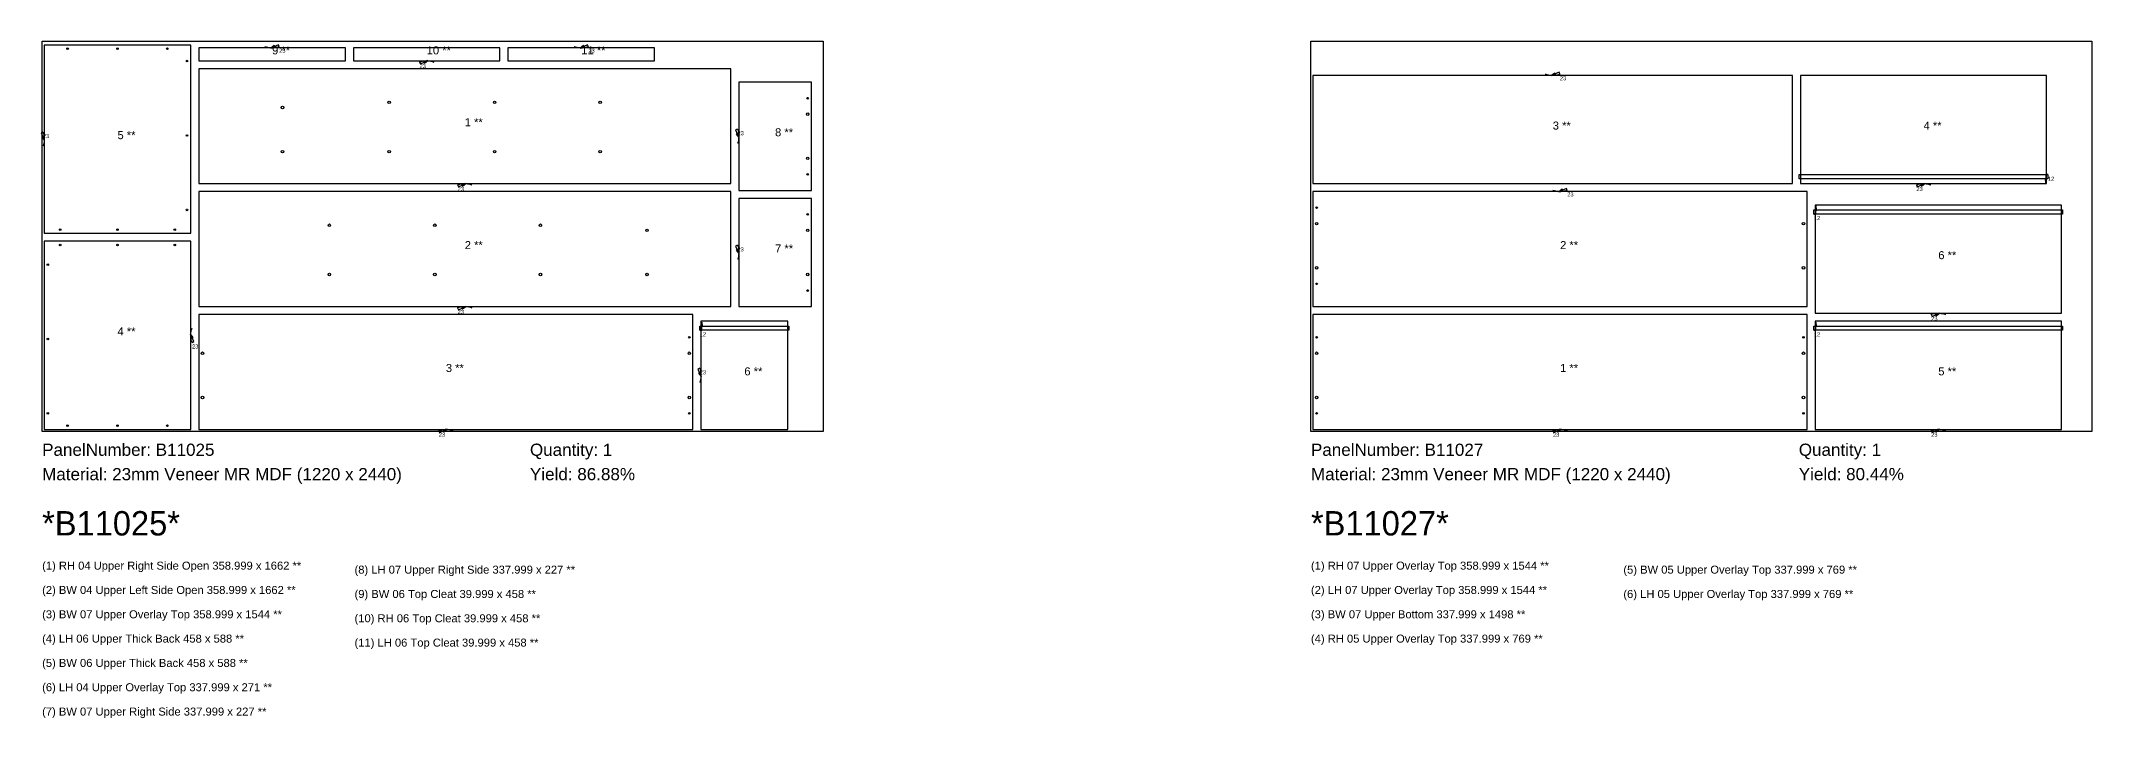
# Model space of a CAD drawing. Header units: inches. Extents: x -5 to 121280, y -1351 to 1225.
# Drawn here: x 47485 to 53892, y -895 to 1220 of the extents above; entities that cross this region are included whole.
import ezdxf

# ---------------------------------------------------------------- set-up
doc = ezdxf.new("R2010")
doc.units = ezdxf.units.IN
doc.header["$MEASUREMENT"] = 0
for name, color, linetype in [('BORDER_Z23P0RT1015', 7, 'Continuous'), ('NESTBORDER_Z23P0', 7, 'Continuous'), ('NESTTEXT', 1, 'Continuous'), ('PLINEDIRECTION', 6, 'Continuous'), ('ROUTE_Z12P0RT1003', 7, 'Continuous'), ('VBORE_Z12P0', 3, 'Continuous'), ('VBORE_Z23P0', 3, 'Continuous')]:
    doc.layers.add(name, color=color, linetype=linetype)
doc.styles.add('BARCODE', font='3of9.TTF', dxfattribs={"height": 3})
doc.styles.get("Standard").update_dxf_attribs({"font": 'arial.ttf'})

msp = doc.modelspace()

# ---------------------------------------------------------------- linework, layer by layer
at = {"layer": 'BORDER_Z23P0RT1015', "color": 2}
for points in [[(47490.3, 935.6, -0.103855), (47494.3, 916.5), (47494.3, 619.4), (47952.3, 619.4), (47952.3, 1207.3), (47494.3, 1207.3), (47494.3, 910.2, -0.103855), (47490.3, 891.1)], [(48228.6, 1202.3, -0.103855), (48209.5, 1198.3), (47977.3, 1198.3), (47977.3, 1158.3), (48435.3, 1158.3), (48435.3, 1198.3), (48203.2, 1198.3, -0.103855), (48184.1, 1202.3)], [(48667.1, 1154.3, -0.103855), (48686.2, 1158.3), (48918.3, 1158.3), (48918.3, 1198.3), (48460.3, 1198.3), (48460.3, 1158.3), (48692.5, 1158.3, -0.103855), (48711.6, 1154.3)], [(49194.6, 1202.3, -0.103855), (49175.5, 1198.3), (48943.3, 1198.3), (48943.3, 1158.3), (49401.3, 1158.3), (49401.3, 1198.3), (49169.2, 1198.3, -0.103855), (49150.1, 1202.3)], [(48786.1, 770.3, -0.103855), (48805.2, 774.3), (49639.3, 774.3), (49639.3, 1133.3), (47977.3, 1133.3), (47977.3, 774.3), (48811.5, 774.3, -0.103855), (48830.6, 770.3)], [(49660.3, 944.6, -0.103855), (49664.3, 925.5), (49664.3, 753.3), (49891.3, 753.3), (49891.3, 1091.3), (49664.3, 1091.3), (49664.3, 919.2, -0.103855), (49660.3, 900.1)], [(52229.6, 1116.3, -0.103855), (52210.5, 1112.3), (51458.3, 1112.3), (51458.3, 774.3), (52956.3, 774.3), (52956.3, 1112.3), (52204.2, 1112.3, -0.103855), (52185.1, 1116.3)], [(53343.6, 770.3, -0.103855), (53362.7, 774.3), (53750.3, 774.3), (53750.3, 1112.3), (52981.3, 1112.3), (52981.3, 774.3), (53369, 774.3, -0.103855), (53388.1, 770.3)], [(48786.1, 386.3, -0.103855), (48805.2, 390.3), (49639.3, 390.3), (49639.3, 749.3), (47977.3, 749.3), (47977.3, 390.3), (48811.5, 390.3, -0.103855), (48830.6, 386.3)], [(49660.3, 581.6, -0.103855), (49664.3, 562.5), (49664.3, 390.3), (49891.3, 390.3), (49891.3, 728.3), (49664.3, 728.3), (49664.3, 556.2, -0.103855), (49660.3, 537.1)], [(52252.6, 753.3, -0.103855), (52233.5, 749.3), (51458.3, 749.3), (51458.3, 390.3), (53002.3, 390.3), (53002.3, 749.3), (52227.2, 749.3, -0.103855), (52208.1, 753.3)], [(53389.6, 365.3, -0.103855), (53408.7, 369.3), (53796.3, 369.3), (53796.3, 707.3), (53027.3, 707.3), (53027.3, 369.3), (53415, 369.3, -0.103855), (53434.1, 365.3)], [(47956.3, 278.1, -0.103855), (47952.3, 297.2), (47952.3, 594.4), (47494.3, 594.4), (47494.3, 6.3), (47952.3, 6.3), (47952.3, 303.5, -0.103855), (47956.3, 322.6)], [(48727.1, 2.4, -0.103855), (48746.2, 6.3), (49521.3, 6.3), (49521.3, 365.3), (47977.3, 365.3), (47977.3, 6.3), (48752.5, 6.3, -0.103855), (48771.6, 2.4)], [(49542.3, 197.6, -0.103855), (49546.3, 178.5), (49546.3, 6.3), (49817.3, 6.3), (49817.3, 344.3), (49546.3, 344.3), (49546.3, 172.2, -0.103855), (49542.3, 153.1)], [(52208.1, 2.4, -0.103855), (52227.2, 6.3), (53002.3, 6.3), (53002.3, 365.3), (51458.3, 365.3), (51458.3, 6.3), (52233.5, 6.3, -0.103855), (52252.6, 2.4)], [(53389.6, 2.4, -0.103855), (53408.7, 6.3), (53796.3, 6.3), (53796.3, 344.3), (53027.3, 344.3), (53027.3, 6.3), (53415, 6.3, -0.103855), (53434.1, 2.4)]]:
    msp.add_lwpolyline(points, format="xyb", dxfattribs=at)
at = {"layer": 'NESTBORDER_Z23P0', "color": 2}
for points in [[(47488, 0), (47488, 1220), (49928, 1220), (49928, 0)], [(51452, 0), (51452, 1220), (53892, 1220), (53892, 0)]]:
    msp.add_lwpolyline(points, close=True, dxfattribs=at)
at = {"layer": 'PLINEDIRECTION', "color": 6}
for points in [[(48228.6, 1202.3), (48226, 1208.2), (48202.8, 1197.9), (48215.7, 1200.1), (48213.1, 1206), (48202.8, 1197.9), (48215, 1201.6), (48213.8, 1204.5), (48202.8, 1197.9)], [(48667.1, 1154.3), (48669.7, 1148.5), (48692.9, 1158.7), (48680, 1156.5), (48682.6, 1150.7), (48692.9, 1158.7), (48680.7, 1155.1), (48681.9, 1152.2), (48692.9, 1158.7)], [(49194.6, 1202.3), (49192, 1208.2), (49168.8, 1197.9), (49181.7, 1200.1), (49179.1, 1206), (49168.8, 1197.9), (49181, 1201.6), (49179.8, 1204.5), (49168.8, 1197.9)], [(52229.6, 1116.3), (52227, 1122.2), (52203.8, 1111.9), (52216.7, 1114.1), (52214.1, 1120), (52203.8, 1111.9), (52216, 1115.6), (52214.8, 1118.5), (52203.8, 1111.9)], [(47490.3, 935.6), (47484.5, 933), (47494.8, 909.8), (47492.6, 922.7), (47486.7, 920.1), (47494.8, 909.8), (47491.1, 922), (47488.2, 920.8), (47494.8, 909.8)], [(49660.3, 944.6), (49654.5, 942), (49664.8, 918.8), (49662.6, 931.7), (49656.7, 929.1), (49664.8, 918.8), (49661.1, 931), (49658.2, 929.8), (49664.8, 918.8)], [(48786.1, 770.3), (48788.7, 764.5), (48811.9, 774.8), (48799, 772.5), (48801.6, 766.7), (48811.9, 774.8), (48799.7, 771.1), (48800.9, 768.2), (48811.9, 774.8)], [(53343.6, 770.3), (53346.2, 764.5), (53369.4, 774.8), (53356.5, 772.5), (53359.1, 766.7), (53369.4, 774.8), (53357.2, 771.1), (53358.4, 768.2), (53369.4, 774.8)], [(53754.4, 802.4), (53748, 802.4), (53748, 777), (53751.2, 789.7), (53744.8, 789.7), (53748, 777), (53749.6, 789.7), (53746.4, 789.7), (53748, 777)], [(52252.6, 753.3), (52250, 759.2), (52226.8, 748.9), (52239.7, 751.1), (52237.1, 757), (52226.8, 748.9), (52239, 752.6), (52237.8, 755.5), (52226.8, 748.9)], [(53023.3, 679.2), (53029.7, 679.2), (53029.7, 704.6), (53026.5, 691.9), (53032.9, 691.9), (53029.7, 704.6), (53028.1, 691.9), (53031.3, 691.9), (53029.7, 704.6)], [(49660.3, 581.6), (49654.5, 579), (49664.8, 555.8), (49662.6, 568.7), (49656.7, 566.1), (49664.8, 555.8), (49661.1, 568), (49658.2, 566.8), (49664.8, 555.8)], [(48786.1, 386.3), (48788.7, 380.5), (48811.9, 390.8), (48799, 388.6), (48801.6, 382.7), (48811.9, 390.8), (48799.7, 387.1), (48800.9, 384.2), (48811.9, 390.8)], [(49542.3, 316.2), (49548.7, 316.2), (49548.7, 341.6), (49545.5, 328.9), (49551.9, 328.9), (49548.7, 341.6), (49547.1, 328.9), (49550.3, 328.9), (49548.7, 341.6)], [(53023.3, 316.2), (53029.7, 316.2), (53029.7, 341.6), (53026.5, 328.9), (53032.9, 328.9), (53029.7, 341.6), (53028.1, 328.9), (53031.3, 328.9), (53029.7, 341.6)], [(53389.6, 365.3), (53392.2, 359.5), (53415.4, 369.8), (53402.5, 367.6), (53405.1, 361.7), (53415.4, 369.8), (53403.2, 366.1), (53404.4, 363.2), (53415.4, 369.8)], [(47956.3, 278.1), (47962.2, 280.7), (47951.9, 303.9), (47954.1, 291), (47960, 293.6), (47951.9, 303.9), (47955.6, 291.7), (47958.5, 292.9), (47951.9, 303.9)], [(49542.3, 197.6), (49536.5, 195), (49546.8, 171.8), (49544.6, 184.7), (49538.7, 182.1), (49546.8, 171.8), (49543.1, 184), (49540.2, 182.8), (49546.8, 171.8)], [(48727.1, 2.4), (48729.7, -3.5), (48752.9, 6.8), (48740, 4.6), (48742.6, -1.3), (48752.9, 6.8), (48740.7, 3.1), (48741.9, 0.2), (48752.9, 6.8)], [(52208.1, 2.4), (52210.7, -3.5), (52233.9, 6.8), (52221, 4.6), (52223.6, -1.3), (52233.9, 6.8), (52221.7, 3.1), (52222.9, 0.2), (52233.9, 6.8)], [(53389.6, 2.4), (53392.2, -3.5), (53415.4, 6.8), (53402.5, 4.6), (53405.1, -1.3), (53415.4, 6.8), (53403.2, 3.1), (53404.4, 0.2), (53415.4, 6.8)]]:
    msp.add_lwpolyline(points, dxfattribs=at)
at = {"layer": 'ROUTE_Z12P0RT1003', "color": 3}
for points in [[(53754.4, 802.4), (53754.4, 789.3), (52977.4, 789.3), (52977.4, 802.4), (53754.4, 802.4)], [(53023.3, 679.2), (53023.3, 692.3), (53800.3, 692.3), (53800.3, 679.2), (53023.3, 679.2)], [(49542.3, 316.2), (49542.3, 329.3), (49821.3, 329.3), (49821.3, 316.2), (49542.3, 316.2)], [(53023.3, 316.2), (53023.3, 329.3), (53800.3, 329.3), (53800.3, 316.2), (53023.3, 316.2)]]:
    msp.add_lwpolyline(points, close=True, dxfattribs=at)
at = {"layer": 'VBORE_Z12P0', "color": 3}
for centre in [(48572, 1028.3), (48901.7, 1028.3), (49231.3, 1028.3), (48238.8, 1012.3), (49879.8, 991.3), (48238.8, 874.3), (48572, 874.3), (48901.7, 874.3), (49231.3, 874.3), (49879.8, 853.3), (48385.3, 644.3), (48715, 644.3), (49044.7, 644.3), (51469.8, 649.3), (52990.8, 649.3), (49377.8, 628.3), (49879.8, 628.3), (51469.8, 511.3), (52990.8, 511.3), (48385.3, 490.3), (48715, 490.3), (49044.7, 490.3), (49377.8, 490.3), (49879.8, 490.3), (47988.8, 244.3), (49509.8, 244.3), (51469.8, 244.3), (52990.8, 244.3), (47988.8, 106.3), (49509.8, 106.3), (51469.8, 106.3), (52990.8, 106.3)]:
    msp.add_circle(centre, 4, dxfattribs=at)
at = {"layer": 'VBORE_Z23P0', "color": 3}
for centre in [(47567.4, 1195.8), (47723.4, 1195.8), (47879.4, 1195.8), (47940.9, 1157.3), (49879.8, 1041.3), (47940.9, 924.8), (49879.8, 803.3), (47940.9, 692.3), (49879.8, 678.3), (51469.8, 699.3), (47544.4, 630.8), (47544.4, 582.9), (47723.4, 630.8), (47723.4, 582.9), (47902.4, 630.8), (47902.4, 582.9), (47505.9, 521.4), (51469.8, 461.3), (49879.8, 440.3), (47505.9, 288.9), (49509.8, 294.3), (51469.8, 294.3), (52990.8, 294.3), (47505.9, 56.4), (47567.4, 17.9), (47723.4, 17.9), (47879.4, 17.9), (49509.8, 56.3), (51469.8, 56.3), (52990.8, 56.3)]:
    msp.add_circle(centre, 2.5, dxfattribs=at)

# ---------------------------------------------------------------- texts
at = {"layer": 'NESTTEXT', "color": 1}
for s, height, p in [('9 **', 25, (48206.4, 1178.3)), ('10 **', 25, (48689.4, 1178.3)), ('11 **', 25, (49172.4, 1178.3)), ('1 **', 25, (48808.3, 953.8)), ('3 **', 25, (52207.4, 943.3)), ('4 **', 25, (53365.9, 943.3)), ('5 **', 25, (47723.4, 913.3)), ('8 **', 25, (49777.8, 922.3)), ('2 **', 25, (48808.3, 569.8)), ('7 **', 25, (49777.8, 559.3)), ('2 **', 25, (52230.3, 569.8)), ('6 **', 25, (53411.8, 538.3)), ('4 **', 25, (47723.4, 300.4)), ('3 **', 25, (48749.3, 185.8)), ('6 **', 25, (49681.8, 175.3)), ('1 **', 25, (52230.3, 185.8)), ('5 **', 25, (53411.8, 175.3)), ('PanelNumber: B11025', 38.1, (47488, -76.2)), ('Quantity: 1', 38.1, (49012, -76.2)), ('PanelNumber: B11027', 38.1, (51452, -76.2)), ('Quantity: 1', 38.1, (52976, -76.2)), ('Material: 23mm Veneer MR MDF (1220 x 2440)', 38.1, (47488, -152.4)), ('Yield: 86.88%', 38.1, (49012, -152.4)), ('Material: 23mm Veneer MR MDF (1220 x 2440)', 38.1, (51452, -152.4)), ('Yield: 80.44%', 38.1, (52976, -152.4)), ('(1) RH 04 Upper Right Side Open 358.999 x 1662 **', 25, (47488, -431.8)), ('(8) LH 07 Upper Right Side 337.999 x 227 **', 25, (48464, -444.3)), ('(1) RH 07 Upper Overlay Top 358.999 x 1544 **', 25, (51452, -431.8)), ('(5) BW 05 Upper Overlay Top 337.999 x 769 **', 25, (52428, -444.3)), ('(2) BW 04 Upper Left Side Open 358.999 x 1662 **', 25, (47488, -507.8)), ('(9) BW 06 Top Cleat 39.999 x 458 **', 25, (48464, -520.3)), ('(2) LH 07 Upper Overlay Top 358.999 x 1544 **', 25, (51452, -507.8)), ('(6) LH 05 Upper Overlay Top 337.999 x 769 **', 25, (52428, -520.3)), ('(3) BW 07 Upper Overlay Top 358.999 x 1544 **', 25, (47488, -583.8)), ('(10) RH 06 Top Cleat 39.999 x 458 **', 25, (48464, -596.3)), ('(3) BW 07 Upper Bottom 337.999 x 1498 **', 25, (51452, -583.8)), ('(4) LH 06 Upper Thick Back 458 x 588 **', 25, (47488, -659.8)), ('(4) RH 05 Upper Overlay Top 337.999 x 769 **', 25, (51452, -659.8)), ('(11) LH 06 Top Cleat 39.999 x 458 **', 25, (48464, -672.3)), ('(5) BW 06 Upper Thick Back 458 x 588 **', 25, (47488, -735.8)), ('(6) LH 04 Upper Overlay Top 337.999 x 271 **', 25, (47488, -811.8)), ('(7) BW 07 Upper Right Side 337.999 x 227 **', 25, (47488, -887.8))]:
    msp.add_text(s, height=height, dxfattribs=at).set_placement(p)
at = {"layer": 'NESTTEXT', "color": 1, "style": 'BARCODE'}
for s, p in [('*B11025*', (47488, -325.1)), ('*B11027*', (51452, -325.1))]:
    msp.add_text(s, height=76.2, dxfattribs=at).set_placement(p)
at = {"layer": 'PLINEDIRECTION', "color": 6}
for s, p in [('23', (48228.6, 1183.3)), ('23', (49194.6, 1183.3)), ('23', (48667.1, 1135.3)), ('23', (52229.6, 1097.3)), ('23', (47490.3, 916.6)), ('23', (49660.3, 925.6)), ('12', (53754.4, 783.4)), ('23', (48786.1, 751.3)), ('23', (52252.6, 734.3)), ('23', (53343.6, 751.3)), ('12', (53023.3, 660.2)), ('23', (49660.3, 562.6)), ('23', (48786.1, 367.3)), ('23', (53389.6, 346.3)), ('23', (47956.3, 259.1)), ('12', (49542.3, 297.2)), ('12', (53023.3, 297.2)), ('23', (49542.3, 178.6)), ('23', (48727.1, -16.6)), ('23', (52208.1, -16.6)), ('23', (53389.6, -16.6))]:
    msp.add_text(s, height=12.7, dxfattribs=at).set_placement(p)

doc.saveas('drawing.dxf')
